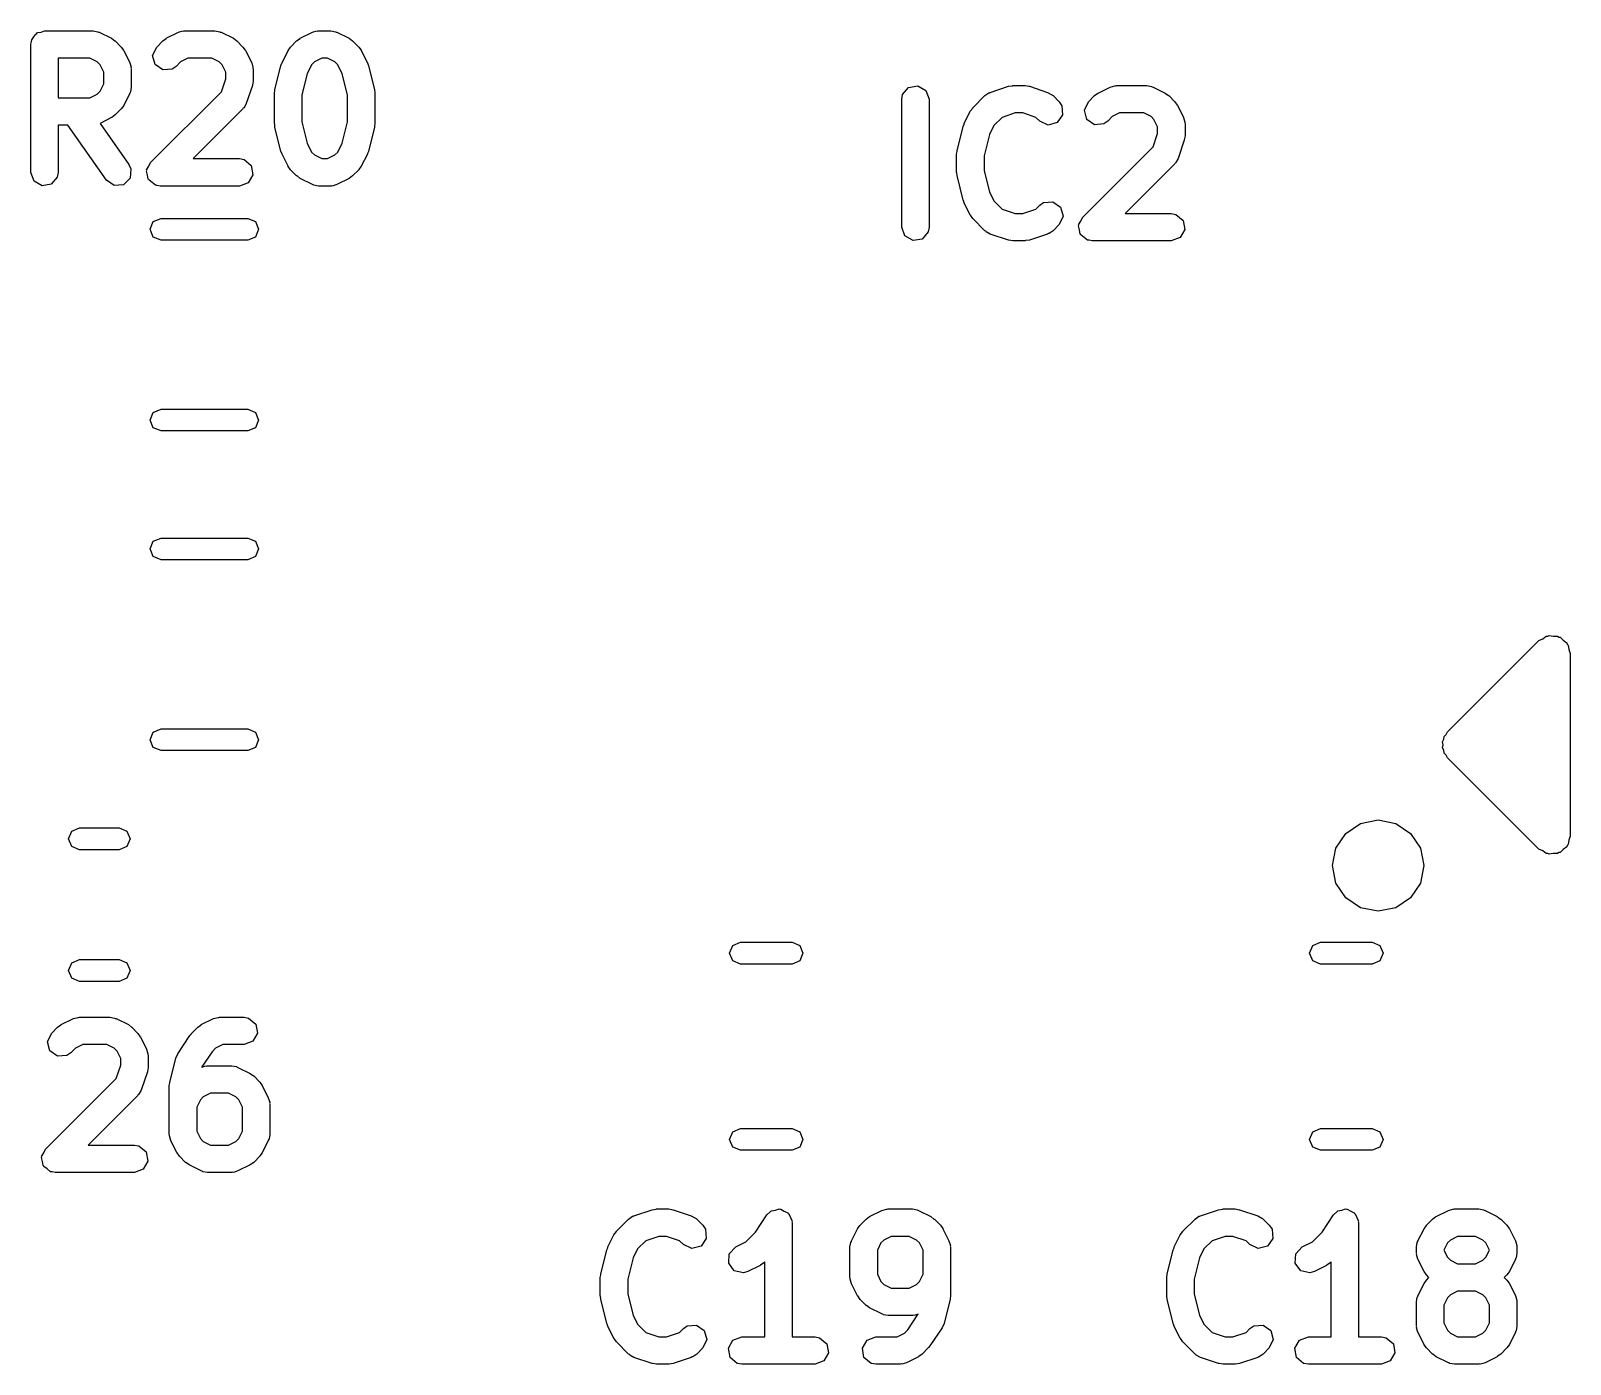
# Model space of a CAD drawing. Extents: x 72 to 186, y -144 to -85.
# Drawn here: x 157.43 to 165.85, y -143.89 to -136.59 of the extents above; entities that cross this region are included whole.
import ezdxf

# ---------------------------------------------------------------- set-up
doc = ezdxf.new("R2010")
doc.units = 0
doc.layers.add('BLACK', color=7, linetype='CONTINUOUS')

msp = doc.modelspace()

# ---------------------------------------------------------------- linework, layer by layer
at = {"layer": 'BLACK', "linetype": 'CONTINUOUS'}
for p, q in [((157.426, -136.653), (157.428, -136.65)), ((157.427, -136.656), (157.426, -136.653)), ((157.428, -136.65), (157.43, -136.64)), ((157.43, -136.64), (157.442, -136.625)), ((157.442, -136.625), (157.452, -136.609)), ((157.452, -136.609), (157.458, -136.606)), ((157.458, -136.606), (157.462, -136.601)), ((157.462, -136.601), (157.482, -136.598)), ((157.482, -136.598), (157.5, -136.591)), ((157.5, -136.591), (157.767, -136.591)), ((157.767, -136.591), (157.792, -136.596)), ((157.792, -136.596), (157.796, -136.598)), ((157.796, -136.598), (157.8, -136.599)), ((157.8, -136.599), (157.867, -136.632)), ((157.867, -136.632), (157.885, -136.646)), ((157.885, -136.646), (157.886, -136.646)), ((157.886, -136.646), (157.92, -136.68)), ((158.114, -136.68), (158.147, -136.646)), ((158.147, -136.646), (158.165, -136.633)), ((158.165, -136.633), (158.166, -136.632)), ((158.166, -136.632), (158.233, -136.599)), ((158.233, -136.599), (158.258, -136.592)), ((158.258, -136.592), (158.262, -136.593)), ((158.262, -136.593), (158.267, -136.591)), ((158.267, -136.591), (158.433, -136.591)), ((158.433, -136.591), (158.459, -136.596)), ((158.459, -136.596), (158.462, -136.598)), ((158.462, -136.598), (158.467, -136.599)), ((158.467, -136.599), (158.534, -136.632)), ((158.534, -136.632), (158.552, -136.646)), ((158.552, -136.646), (158.553, -136.646)), ((158.553, -136.646), (158.586, -136.68)), ((158.847, -136.68), (158.88, -136.646)), ((158.88, -136.646), (158.899, -136.633)), ((158.899, -136.633), (158.9, -136.632)), ((158.9, -136.632), (158.966, -136.599)), ((158.966, -136.599), (158.991, -136.592)), ((158.991, -136.592), (158.996, -136.593)), ((158.996, -136.593), (159, -136.591)), ((159, -136.591), (159.067, -136.591)), ((159.067, -136.591), (159.092, -136.596)), ((159.092, -136.596), (159.096, -136.598)), ((159.096, -136.598), (159.1, -136.599)), ((159.1, -136.599), (159.167, -136.632)), ((159.167, -136.632), (159.185, -136.646)), ((159.185, -136.646), (159.186, -136.646)), ((159.186, -136.646), (159.22, -136.68)), ((157.425, -136.666), (157.427, -136.656)), ((157.425, -137.366), (157.425, -136.666)), ((157.92, -136.68), (157.933, -136.698)), ((157.933, -136.698), (157.934, -136.699)), ((157.934, -136.699), (157.967, -136.766)), ((158.092, -136.726), (158.114, -136.68)), ((158.105, -136.776), (158.092, -136.726)), ((158.586, -136.68), (158.599, -136.698)), ((158.599, -136.698), (158.6, -136.699)), ((158.6, -136.699), (158.634, -136.766)), ((158.8, -136.766), (158.833, -136.699)), ((158.833, -136.699), (158.846, -136.681)), ((158.846, -136.681), (158.847, -136.68)), ((159.22, -136.68), (159.233, -136.698)), ((159.233, -136.698), (159.234, -136.699)), ((159.234, -136.699), (159.267, -136.766)), ((157.749, -136.741), (157.575, -136.741)), ((157.575, -136.741), (157.575, -136.958)), ((157.789, -136.761), (157.749, -136.741)), ((157.805, -136.777), (157.789, -136.761)), ((157.825, -136.817), (157.805, -136.777)), ((157.825, -136.882), (157.825, -136.817)), ((157.967, -136.766), (157.975, -136.791)), ((157.975, -136.791), (157.973, -136.795)), ((157.973, -136.795), (157.975, -136.799)), ((157.975, -136.799), (157.975, -136.899)), ((158.147, -136.805), (158.105, -136.776)), ((158.198, -136.801), (158.147, -136.805)), ((158.22, -136.786), (158.198, -136.801)), ((158.244, -136.761), (158.22, -136.786)), ((158.284, -136.741), (158.244, -136.761)), ((158.416, -136.741), (158.284, -136.741)), ((158.456, -136.761), (158.416, -136.741)), ((158.472, -136.777), (158.456, -136.761)), ((158.492, -136.817), (158.472, -136.777)), ((158.492, -136.854), (158.492, -136.817)), ((158.634, -136.766), (158.641, -136.791)), ((158.641, -136.791), (158.64, -136.795)), ((158.64, -136.795), (158.642, -136.799)), ((158.642, -136.799), (158.642, -136.866)), ((158.761, -136.915), (158.794, -136.781)), ((158.794, -136.781), (158.799, -136.769)), ((158.799, -136.769), (158.8, -136.766)), ((158.962, -136.777), (158.937, -136.826)), ((158.978, -136.761), (158.962, -136.777)), ((159.018, -136.741), (158.978, -136.761)), ((159.049, -136.741), (159.018, -136.741)), ((159.089, -136.761), (159.049, -136.741)), ((159.105, -136.777), (159.089, -136.761)), ((159.129, -136.826), (159.105, -136.777)), ((159.267, -136.766), (159.271, -136.778)), ((159.271, -136.778), (159.273, -136.781)), ((159.273, -136.781), (159.306, -136.915)), ((157.805, -136.922), (157.825, -136.882)), ((157.975, -136.899), (157.97, -136.925)), ((158.468, -136.926), (158.492, -136.854)), ((158.638, -136.89), (158.604, -136.99)), ((158.642, -136.866), (158.638, -136.888)), ((158.638, -136.888), (158.638, -136.89)), ((158.937, -136.826), (158.908, -136.942)), ((159.158, -136.942), (159.129, -136.826)), ((162.196, -136.94), (162.229, -136.901)), ((162.229, -136.901), (162.28, -136.892)), ((162.28, -136.892), (162.324, -136.918)), ((162.676, -136.928), (162.776, -136.895)), ((162.776, -136.895), (162.798, -136.892)), ((162.798, -136.892), (162.8, -136.891)), ((162.8, -136.891), (162.867, -136.891)), ((162.867, -136.891), (162.889, -136.895)), ((162.889, -136.895), (162.89, -136.895)), ((162.89, -136.895), (162.99, -136.928)), ((163.266, -136.932), (163.333, -136.899)), ((163.333, -136.899), (163.358, -136.892)), ((163.358, -136.892), (163.362, -136.893)), ((163.362, -136.893), (163.367, -136.891)), ((163.367, -136.891), (163.533, -136.891)), ((163.533, -136.891), (163.559, -136.896)), ((163.559, -136.896), (163.562, -136.898)), ((163.562, -136.898), (163.567, -136.899)), ((163.567, -136.899), (163.634, -136.932)), ((157.575, -136.958), (157.749, -136.958)), ((157.749, -136.958), (157.789, -136.938)), ((157.789, -136.938), (157.805, -136.922)), ((157.967, -136.933), (157.934, -137)), ((157.968, -136.928), (157.967, -136.933)), ((157.97, -136.925), (157.968, -136.928)), ((158.08, -137.313), (158.468, -136.926)), ((158.604, -136.99), (158.592, -137.013)), ((158.758, -136.933), (158.761, -136.918)), ((158.758, -137.099), (158.758, -136.933)), ((158.761, -136.918), (158.761, -136.915)), ((158.908, -136.942), (158.908, -137.09)), ((159.158, -137.09), (159.158, -136.942)), ((159.306, -136.915), (159.307, -136.929)), ((159.307, -136.929), (159.308, -136.933)), ((159.308, -136.933), (159.308, -137.099)), ((162.192, -136.966), (162.196, -136.94)), ((162.192, -137.666), (162.192, -136.966)), ((162.324, -136.918), (162.342, -136.966)), ((162.342, -136.966), (162.342, -137.666)), ((162.58, -137.013), (162.647, -136.946)), ((162.647, -136.946), (162.668, -136.931)), ((162.668, -136.931), (162.673, -136.931)), ((162.673, -136.931), (162.676, -136.928)), ((162.99, -136.928), (163.013, -136.941)), ((163.013, -136.941), (163.016, -136.944)), ((163.016, -136.944), (163.02, -136.946)), ((163.02, -136.946), (163.053, -136.98)), ((163.053, -136.98), (163.068, -137.001)), ((163.192, -137.026), (163.214, -136.98)), ((163.214, -136.98), (163.247, -136.946)), ((163.247, -136.946), (163.265, -136.933)), ((163.265, -136.933), (163.266, -136.932)), ((163.634, -136.932), (163.652, -136.946)), ((163.652, -136.946), (163.653, -136.946)), ((163.653, -136.946), (163.686, -136.98)), ((163.686, -136.98), (163.699, -136.998)), ((157.867, -137.066), (157.804, -137.098)), ((157.868, -137.065), (157.867, -137.066)), ((157.886, -137.052), (157.868, -137.065)), ((157.92, -137.019), (157.886, -137.052)), ((157.934, -137), (157.92, -137.018)), ((157.92, -137.018), (157.92, -137.019)), ((158.586, -137.019), (158.314, -137.291)), ((158.588, -137.015), (158.586, -137.019)), ((158.592, -137.013), (158.588, -137.015)), ((162.533, -137.099), (162.566, -137.032)), ((162.566, -137.032), (162.58, -137.014)), ((162.58, -137.014), (162.58, -137.013)), ((162.741, -137.065), (162.695, -137.11)), ((162.812, -137.041), (162.741, -137.065)), ((162.854, -137.041), (162.812, -137.041)), ((162.926, -137.065), (162.854, -137.041)), ((162.947, -137.086), (162.926, -137.065)), ((163.072, -137.052), (163.043, -137.094)), ((163.068, -137.001), (163.072, -137.052)), ((163.205, -137.076), (163.192, -137.026)), ((163.344, -137.061), (163.32, -137.086)), ((163.384, -137.041), (163.344, -137.061)), ((163.516, -137.041), (163.384, -137.041)), ((163.556, -137.061), (163.516, -137.041)), ((163.572, -137.077), (163.556, -137.061)), ((163.699, -136.998), (163.7, -136.999)), ((163.7, -136.999), (163.734, -137.066)), ((163.734, -137.066), (163.741, -137.091)), ((157.628, -137.108), (157.575, -137.108)), ((157.575, -137.108), (157.575, -137.366)), ((157.839, -137.409), (157.628, -137.108)), ((157.804, -137.098), (157.961, -137.323)), ((158.76, -137.103), (158.758, -137.099)), ((158.761, -137.118), (158.76, -137.103)), ((158.794, -137.251), (158.761, -137.118)), ((158.908, -137.09), (158.937, -137.207)), ((159.129, -137.207), (159.158, -137.09)), ((159.306, -137.118), (159.273, -137.251)), ((159.308, -137.099), (159.306, -137.114)), ((159.306, -137.114), (159.306, -137.118)), ((162.494, -137.248), (162.527, -137.115)), ((162.527, -137.115), (162.533, -137.103)), ((162.533, -137.103), (162.533, -137.099)), ((162.695, -137.11), (162.671, -137.159)), ((162.993, -137.107), (162.947, -137.086)), ((163.043, -137.094), (162.993, -137.107)), ((163.247, -137.105), (163.205, -137.076)), ((163.298, -137.101), (163.247, -137.105)), ((163.32, -137.086), (163.298, -137.101)), ((163.568, -137.226), (163.592, -137.154)), ((163.592, -137.117), (163.572, -137.077)), ((163.592, -137.154), (163.592, -137.117)), ((163.741, -137.091), (163.74, -137.095)), ((163.74, -137.095), (163.742, -137.099)), ((163.742, -137.099), (163.742, -137.166)), ((158.937, -137.207), (158.962, -137.255)), ((159.105, -137.255), (159.129, -137.207)), ((162.671, -137.159), (162.642, -137.275)), ((163.18, -137.613), (163.568, -137.226)), ((163.738, -137.19), (163.704, -137.29)), ((163.742, -137.166), (163.738, -137.188)), ((163.738, -137.188), (163.738, -137.19)), ((157.961, -137.323), (157.972, -137.347)), ((158.071, -137.333), (158.08, -137.313)), ((158.314, -137.291), (158.567, -137.291)), ((158.567, -137.291), (158.592, -137.296)), ((158.592, -137.296), (158.632, -137.329)), ((158.796, -137.254), (158.794, -137.251)), ((158.8, -137.266), (158.796, -137.254)), ((158.833, -137.333), (158.8, -137.266)), ((158.962, -137.255), (158.978, -137.271)), ((158.978, -137.271), (159.018, -137.291)), ((159.018, -137.291), (159.049, -137.291)), ((159.049, -137.291), (159.089, -137.271)), ((159.089, -137.271), (159.105, -137.255)), ((159.267, -137.266), (159.234, -137.333)), ((159.273, -137.251), (159.267, -137.263)), ((159.267, -137.263), (159.267, -137.266)), ((162.492, -137.266), (162.494, -137.251)), ((162.492, -137.366), (162.492, -137.266)), ((162.494, -137.251), (162.494, -137.248)), ((162.642, -137.275), (162.642, -137.357)), ((163.686, -137.319), (163.414, -137.591)), ((163.688, -137.315), (163.686, -137.319)), ((163.692, -137.313), (163.688, -137.315)), ((163.704, -137.29), (163.692, -137.313)), ((157.443, -137.414), (157.425, -137.366)), ((157.57, -137.392), (157.537, -137.431)), ((157.575, -137.366), (157.57, -137.392)), ((157.881, -137.438), (157.839, -137.409)), ((157.968, -137.398), (157.932, -137.434)), ((157.972, -137.347), (157.968, -137.398)), ((158.059, -137.353), (158.071, -137.333)), ((158.06, -137.356), (158.059, -137.353)), ((158.059, -137.359), (158.06, -137.356)), ((158.064, -137.381), (158.059, -137.359)), ((158.068, -137.404), (158.064, -137.381)), ((158.071, -137.406), (158.068, -137.404)), ((158.072, -137.409), (158.071, -137.406)), ((158.09, -137.422), (158.072, -137.409)), ((158.641, -137.379), (158.615, -137.423)), ((158.632, -137.329), (158.641, -137.379)), ((158.834, -137.334), (158.833, -137.333)), ((158.847, -137.352), (158.834, -137.334)), ((158.88, -137.386), (158.847, -137.352)), ((158.882, -137.386), (158.88, -137.386)), ((158.9, -137.4), (158.882, -137.386)), ((158.966, -137.433), (158.9, -137.4)), ((159.167, -137.4), (159.1, -137.433)), ((159.168, -137.399), (159.167, -137.4)), ((159.186, -137.386), (159.168, -137.399)), ((159.22, -137.352), (159.186, -137.386)), ((159.234, -137.333), (159.22, -137.351)), ((159.22, -137.351), (159.22, -137.352)), ((162.493, -137.369), (162.492, -137.366)), ((162.494, -137.384), (162.493, -137.369)), ((162.527, -137.518), (162.494, -137.384)), ((162.642, -137.357), (162.671, -137.473)), ((157.487, -137.44), (157.443, -137.414)), ((157.537, -137.431), (157.487, -137.44)), ((157.932, -137.434), (157.881, -137.438)), ((158.108, -137.437), (158.09, -137.422)), ((158.112, -137.437), (158.108, -137.437)), ((158.114, -137.438), (158.112, -137.437)), ((158.117, -137.438), (158.114, -137.438)), ((158.133, -137.441), (158.117, -137.438)), ((158.567, -137.441), (158.133, -137.441)), ((158.615, -137.423), (158.567, -137.441)), ((158.971, -137.434), (158.966, -137.433)), ((158.974, -137.437), (158.971, -137.434)), ((159, -137.441), (158.974, -137.437)), ((159.067, -137.441), (159, -137.441)), ((159.071, -137.439), (159.067, -137.441)), ((159.075, -137.441), (159.071, -137.439)), ((159.1, -137.433), (159.075, -137.441)), ((162.671, -137.473), (162.695, -137.522)), ((162.529, -137.52), (162.527, -137.518)), ((162.533, -137.533), (162.529, -137.52)), ((162.566, -137.6), (162.533, -137.533)), ((162.695, -137.522), (162.741, -137.567)), ((162.741, -137.567), (162.812, -137.591)), ((162.854, -137.591), (162.926, -137.567)), ((162.926, -137.567), (162.947, -137.546)), ((162.947, -137.546), (162.968, -137.531)), ((162.968, -137.531), (163.019, -137.527)), ((163.019, -137.527), (163.061, -137.556)), ((163.061, -137.556), (163.075, -137.606)), ((158.078, -137.677), (158.095, -137.635)), ((158.095, -137.635), (158.138, -137.618)), ((158.138, -137.618), (158.612, -137.618)), ((158.612, -137.618), (158.655, -137.635)), ((158.655, -137.635), (158.672, -137.677)), ((162.567, -137.601), (162.566, -137.6)), ((162.58, -137.619), (162.567, -137.601)), ((162.647, -137.686), (162.58, -137.619)), ((162.812, -137.591), (162.854, -137.591)), ((163.053, -137.652), (163.02, -137.686)), ((163.075, -137.606), (163.053, -137.652)), ((163.159, -137.653), (163.171, -137.633)), ((163.16, -137.656), (163.159, -137.653)), ((163.159, -137.659), (163.16, -137.656)), ((163.164, -137.681), (163.159, -137.659)), ((163.171, -137.633), (163.18, -137.613)), ((163.414, -137.591), (163.667, -137.591)), ((163.667, -137.591), (163.692, -137.596)), ((163.692, -137.596), (163.732, -137.629)), ((163.732, -137.629), (163.741, -137.679)), ((158.095, -137.72), (158.078, -137.677)), ((158.138, -137.737), (158.095, -137.72)), ((158.612, -137.737), (158.138, -137.737)), ((158.655, -137.72), (158.612, -137.737)), ((158.672, -137.677), (158.655, -137.72)), ((162.209, -137.714), (162.192, -137.666)), ((162.254, -137.74), (162.209, -137.714)), ((162.304, -137.731), (162.254, -137.74)), ((162.337, -137.692), (162.304, -137.731)), ((162.342, -137.666), (162.337, -137.692)), ((162.651, -137.688), (162.647, -137.686)), ((162.653, -137.691), (162.651, -137.688)), ((162.676, -137.704), (162.653, -137.691)), ((162.776, -137.737), (162.676, -137.704)), ((162.778, -137.737), (162.776, -137.737)), ((162.8, -137.741), (162.778, -137.737)), ((162.867, -137.741), (162.8, -137.741)), ((162.868, -137.74), (162.867, -137.741)), ((162.89, -137.737), (162.868, -137.74)), ((162.99, -137.704), (162.89, -137.737)), ((162.994, -137.701), (162.99, -137.704)), ((162.998, -137.701), (162.994, -137.701)), ((163.02, -137.686), (162.998, -137.701)), ((163.168, -137.704), (163.164, -137.681)), ((163.171, -137.706), (163.168, -137.704)), ((163.172, -137.709), (163.171, -137.706)), ((163.19, -137.722), (163.172, -137.709)), ((163.208, -137.737), (163.19, -137.722)), ((163.212, -137.737), (163.208, -137.737)), ((163.214, -137.738), (163.212, -137.737)), ((163.217, -137.738), (163.214, -137.738)), ((163.233, -137.741), (163.217, -137.738)), ((163.667, -137.741), (163.233, -137.741)), ((163.715, -137.723), (163.667, -137.741)), ((163.741, -137.679), (163.715, -137.723)), ((158.095, -138.68), (158.138, -138.662)), ((158.138, -138.662), (158.612, -138.662)), ((158.612, -138.662), (158.655, -138.68)), ((158.078, -138.722), (158.095, -138.68)), ((158.095, -138.765), (158.078, -138.722)), ((158.655, -138.68), (158.672, -138.722)), ((158.672, -138.722), (158.655, -138.765)), ((158.138, -138.782), (158.095, -138.765)), ((158.612, -138.782), (158.138, -138.782)), ((158.655, -138.765), (158.612, -138.782)), ((158.078, -139.427), (158.095, -139.385)), ((158.095, -139.47), (158.078, -139.427)), ((158.095, -139.385), (158.138, -139.368)), ((158.138, -139.368), (158.612, -139.368)), ((158.612, -139.368), (158.655, -139.385)), ((158.655, -139.385), (158.672, -139.427)), ((158.672, -139.427), (158.655, -139.47)), ((158.138, -139.487), (158.095, -139.47)), ((158.612, -139.487), (158.138, -139.487)), ((158.655, -139.47), (158.612, -139.487)), ((165.179, -140.429), (165.679, -139.929)), ((165.679, -139.929), (165.7, -139.919)), ((165.7, -139.919), (165.719, -139.905)), ((165.719, -139.905), (165.727, -139.905)), ((165.727, -139.905), (165.734, -139.901)), ((165.734, -139.901), (165.757, -139.905)), ((165.757, -139.905), (165.781, -139.905)), ((165.781, -139.905), (165.787, -139.91)), ((165.787, -139.91), (165.795, -139.911)), ((165.795, -139.911), (165.812, -139.927)), ((165.812, -139.927), (165.831, -139.941)), ((165.831, -139.941), (165.833, -139.949)), ((165.833, -139.949), (165.839, -139.955)), ((165.839, -139.955), (165.843, -139.978)), ((165.843, -139.978), (165.85, -140)), ((165.85, -140), (165.85, -141)), ((158.078, -140.472), (158.095, -140.43)), ((158.095, -140.43), (158.138, -140.412)), ((158.138, -140.412), (158.612, -140.412)), ((158.612, -140.412), (158.655, -140.43)), ((158.655, -140.43), (158.672, -140.472)), ((165.161, -140.455), (165.172, -140.443)), ((165.172, -140.443), (165.179, -140.429)), ((158.095, -140.515), (158.078, -140.472)), ((158.138, -140.532), (158.095, -140.515)), ((158.655, -140.515), (158.612, -140.532)), ((158.672, -140.472), (158.655, -140.515)), ((165.151, -140.484), (165.158, -140.47)), ((165.154, -140.5), (165.151, -140.484)), ((165.151, -140.516), (165.154, -140.5)), ((165.158, -140.53), (165.151, -140.516)), ((165.158, -140.47), (165.161, -140.455)), ((158.612, -140.532), (158.138, -140.532)), ((165.161, -140.545), (165.158, -140.53)), ((165.172, -140.557), (165.161, -140.545)), ((165.179, -140.571), (165.172, -140.557)), ((165.679, -141.071), (165.179, -140.571)), ((164.622, -140.985), (164.703, -140.931)), ((164.703, -140.931), (164.799, -140.911)), ((164.799, -140.911), (164.895, -140.931)), ((164.895, -140.931), (164.976, -140.985)), ((157.632, -141.015), (157.65, -140.973)), ((157.65, -141.057), (157.632, -141.015)), ((157.65, -140.973), (157.692, -140.955)), ((157.692, -140.955), (157.908, -140.955)), ((157.908, -140.955), (157.95, -140.973)), ((157.95, -140.973), (157.968, -141.015)), ((157.968, -141.015), (157.95, -141.057)), ((164.568, -141.066), (164.622, -140.985)), ((164.976, -140.985), (165.03, -141.066)), ((165.843, -141.022), (165.839, -141.045)), ((165.85, -141), (165.843, -141.022)), ((157.692, -141.075), (157.65, -141.057)), ((157.908, -141.075), (157.692, -141.075)), ((157.95, -141.057), (157.908, -141.075)), ((164.549, -141.161), (164.568, -141.066)), ((165.03, -141.066), (165.049, -141.161)), ((165.7, -141.081), (165.679, -141.071)), ((165.719, -141.095), (165.7, -141.081)), ((165.727, -141.095), (165.719, -141.095)), ((165.734, -141.099), (165.727, -141.095)), ((165.757, -141.095), (165.734, -141.099)), ((165.781, -141.095), (165.757, -141.095)), ((165.787, -141.09), (165.781, -141.095)), ((165.795, -141.089), (165.787, -141.09)), ((165.812, -141.073), (165.795, -141.089)), ((165.831, -141.059), (165.812, -141.073)), ((165.833, -141.051), (165.831, -141.059)), ((165.839, -141.045), (165.833, -141.051)), ((164.568, -141.257), (164.549, -141.161)), ((165.049, -141.161), (165.03, -141.257)), ((164.622, -141.338), (164.568, -141.257)), ((165.03, -141.257), (164.976, -141.338)), ((164.703, -141.392), (164.622, -141.338)), ((164.976, -141.338), (164.895, -141.392)), ((164.799, -141.411), (164.703, -141.392)), ((164.895, -141.392), (164.799, -141.411)), ((161.249, -141.64), (161.267, -141.598)), ((161.267, -141.598), (161.309, -141.58)), ((161.309, -141.58), (161.591, -141.58)), ((161.591, -141.58), (161.633, -141.598)), ((161.633, -141.598), (161.651, -141.64)), ((164.424, -141.64), (164.442, -141.598)), ((164.442, -141.598), (164.484, -141.58)), ((164.484, -141.58), (164.766, -141.58)), ((164.766, -141.58), (164.808, -141.598)), ((164.808, -141.598), (164.826, -141.64)), ((157.632, -141.735), (157.65, -141.693)), ((157.65, -141.693), (157.692, -141.675)), ((157.692, -141.675), (157.908, -141.675)), ((157.908, -141.675), (157.95, -141.693)), ((157.95, -141.693), (157.968, -141.735)), ((161.267, -141.682), (161.249, -141.64)), ((161.309, -141.7), (161.267, -141.682)), ((161.591, -141.7), (161.309, -141.7)), ((161.633, -141.682), (161.591, -141.7)), ((161.651, -141.64), (161.633, -141.682)), ((164.442, -141.682), (164.424, -141.64)), ((164.484, -141.7), (164.442, -141.682)), ((164.766, -141.7), (164.484, -141.7)), ((164.808, -141.682), (164.766, -141.7)), ((164.826, -141.64), (164.808, -141.682)), ((157.65, -141.777), (157.632, -141.735)), ((157.692, -141.795), (157.65, -141.777)), ((157.95, -141.777), (157.908, -141.795)), ((157.968, -141.735), (157.95, -141.777)), ((157.908, -141.795), (157.692, -141.795)), ((157.572, -142.046), (157.59, -142.033)), ((157.59, -142.033), (157.591, -142.032)), ((157.591, -142.032), (157.658, -141.999)), ((157.658, -141.999), (157.683, -141.992)), ((157.683, -141.992), (157.687, -141.993)), ((157.687, -141.993), (157.692, -141.991)), ((157.692, -141.991), (157.858, -141.991)), ((157.858, -141.991), (157.884, -141.996)), ((157.884, -141.996), (157.887, -141.998)), ((157.887, -141.998), (157.892, -141.999)), ((157.892, -141.999), (157.959, -142.032)), ((157.959, -142.032), (157.977, -142.046)), ((158.339, -142.046), (158.357, -142.033)), ((158.357, -142.033), (158.358, -142.032)), ((158.358, -142.032), (158.425, -141.999)), ((158.425, -141.999), (158.45, -141.992)), ((158.45, -141.992), (158.454, -141.993)), ((158.454, -141.993), (158.458, -141.991)), ((158.458, -141.991), (158.592, -141.991)), ((158.592, -141.991), (158.617, -141.996)), ((158.617, -141.996), (158.657, -142.029)), ((158.657, -142.029), (158.666, -142.079)), ((157.517, -142.126), (157.539, -142.08)), ((157.53, -142.176), (157.517, -142.126)), ((157.539, -142.08), (157.572, -142.046)), ((157.977, -142.046), (157.978, -142.046)), ((157.978, -142.046), (158.011, -142.08)), ((158.011, -142.08), (158.024, -142.098)), ((158.024, -142.098), (158.025, -142.099)), ((158.025, -142.099), (158.059, -142.166)), ((158.229, -142.191), (158.296, -142.091)), ((158.296, -142.091), (158.304, -142.083)), ((158.304, -142.083), (158.305, -142.08)), ((158.305, -142.08), (158.339, -142.046)), ((158.64, -142.123), (158.592, -142.141)), ((158.666, -142.079), (158.64, -142.123)), ((157.572, -142.205), (157.53, -142.176)), ((157.623, -142.201), (157.572, -142.205)), ((157.645, -142.186), (157.623, -142.201)), ((157.669, -142.161), (157.645, -142.186)), ((157.709, -142.141), (157.669, -142.161)), ((157.841, -142.141), (157.709, -142.141)), ((157.881, -142.161), (157.841, -142.141)), ((157.897, -142.177), (157.881, -142.161)), ((157.917, -142.217), (157.897, -142.177)), ((158.059, -142.166), (158.066, -142.191)), ((158.066, -142.191), (158.065, -142.195)), ((158.065, -142.195), (158.067, -142.199)), ((158.067, -142.199), (158.067, -142.266)), ((158.219, -142.215), (158.229, -142.192)), ((158.229, -142.192), (158.229, -142.191)), ((158.417, -142.18), (158.361, -142.263)), ((158.436, -142.161), (158.417, -142.18)), ((158.476, -142.141), (158.436, -142.161)), ((158.592, -142.141), (158.476, -142.141)), ((157.893, -142.326), (157.917, -142.254)), ((157.917, -142.254), (157.917, -142.217)), ((158.063, -142.29), (158.029, -142.39)), ((158.067, -142.266), (158.063, -142.288)), ((158.063, -142.288), (158.063, -142.29)), ((158.186, -142.348), (158.219, -142.215)), ((158.361, -142.265), (158.383, -142.258)), ((158.361, -142.263), (158.361, -142.265)), ((158.383, -142.258), (158.387, -142.259)), ((158.387, -142.259), (158.392, -142.258)), ((158.392, -142.258), (158.525, -142.258)), ((158.525, -142.258), (158.551, -142.262)), ((158.551, -142.262), (158.554, -142.265)), ((158.554, -142.265), (158.559, -142.266)), ((158.559, -142.266), (158.625, -142.299)), ((157.505, -142.713), (157.893, -142.326)), ((158.183, -142.366), (158.186, -142.351)), ((158.183, -142.633), (158.183, -142.366)), ((158.186, -142.351), (158.186, -142.348)), ((158.625, -142.299), (158.643, -142.312)), ((158.643, -142.312), (158.645, -142.313)), ((158.645, -142.313), (158.678, -142.346)), ((158.678, -142.346), (158.691, -142.365)), ((158.691, -142.365), (158.692, -142.366)), ((158.692, -142.366), (158.725, -142.432)), ((158.011, -142.419), (157.739, -142.691)), ((158.013, -142.415), (158.011, -142.419)), ((158.017, -142.413), (158.013, -142.415)), ((158.029, -142.39), (158.017, -142.413)), ((158.353, -142.444), (158.333, -142.484)), ((158.369, -142.428), (158.353, -142.444)), ((158.409, -142.408), (158.369, -142.428)), ((158.507, -142.408), (158.409, -142.408)), ((158.547, -142.428), (158.507, -142.408)), ((158.563, -142.444), (158.547, -142.428)), ((158.583, -142.484), (158.563, -142.444)), ((158.725, -142.432), (158.733, -142.457)), ((158.733, -142.457), (158.732, -142.462)), ((158.732, -142.462), (158.733, -142.466)), ((158.733, -142.466), (158.733, -142.633)), ((158.333, -142.484), (158.333, -142.615)), ((158.583, -142.615), (158.583, -142.484)), ((158.185, -142.637), (158.183, -142.633)), ((158.333, -142.615), (158.353, -142.655)), ((158.563, -142.655), (158.583, -142.615)), ((158.733, -142.633), (158.729, -142.658)), ((161.249, -142.66), (161.267, -142.618)), ((161.267, -142.618), (161.309, -142.6)), ((161.309, -142.6), (161.591, -142.6)), ((161.591, -142.6), (161.633, -142.618)), ((161.633, -142.618), (161.651, -142.66)), ((164.424, -142.66), (164.442, -142.618)), ((164.442, -142.618), (164.484, -142.6)), ((164.484, -142.6), (164.766, -142.6)), ((164.766, -142.6), (164.808, -142.618)), ((164.808, -142.618), (164.826, -142.66)), ((157.496, -142.733), (157.505, -142.713)), ((157.739, -142.691), (157.992, -142.691)), ((157.992, -142.691), (158.017, -142.696)), ((158.017, -142.696), (158.057, -142.729)), ((158.184, -142.641), (158.185, -142.637)), ((158.191, -142.666), (158.184, -142.641)), ((158.225, -142.733), (158.191, -142.666)), ((158.353, -142.655), (158.369, -142.671)), ((158.369, -142.671), (158.409, -142.691)), ((158.409, -142.691), (158.507, -142.691)), ((158.507, -142.691), (158.547, -142.671)), ((158.547, -142.671), (158.563, -142.655)), ((158.725, -142.666), (158.692, -142.733)), ((158.726, -142.662), (158.725, -142.666)), ((158.729, -142.658), (158.726, -142.662)), ((161.267, -142.702), (161.249, -142.66)), ((161.309, -142.72), (161.267, -142.702)), ((161.633, -142.702), (161.591, -142.72)), ((161.651, -142.66), (161.633, -142.702)), ((164.442, -142.702), (164.424, -142.66)), ((164.484, -142.72), (164.442, -142.702)), ((164.808, -142.702), (164.766, -142.72)), ((164.826, -142.66), (164.808, -142.702)), ((157.484, -142.753), (157.496, -142.733)), ((157.485, -142.756), (157.484, -142.753)), ((157.484, -142.759), (157.485, -142.756)), ((157.489, -142.781), (157.484, -142.759)), ((157.493, -142.804), (157.489, -142.781)), ((158.066, -142.779), (158.04, -142.823)), ((158.057, -142.729), (158.066, -142.779)), ((158.226, -142.734), (158.225, -142.733)), ((158.239, -142.752), (158.226, -142.734)), ((158.272, -142.786), (158.239, -142.752)), ((158.273, -142.786), (158.272, -142.786)), ((158.291, -142.8), (158.273, -142.786)), ((158.358, -142.833), (158.291, -142.8)), ((158.625, -142.8), (158.559, -142.833)), ((158.626, -142.799), (158.625, -142.8)), ((158.645, -142.786), (158.626, -142.799)), ((158.678, -142.752), (158.645, -142.786)), ((158.679, -142.751), (158.678, -142.752)), ((158.692, -142.733), (158.679, -142.751)), ((161.591, -142.72), (161.309, -142.72)), ((164.766, -142.72), (164.484, -142.72)), ((157.496, -142.806), (157.493, -142.804)), ((157.497, -142.809), (157.496, -142.806)), ((157.515, -142.822), (157.497, -142.809)), ((157.533, -142.837), (157.515, -142.822)), ((157.537, -142.837), (157.533, -142.837)), ((157.539, -142.838), (157.537, -142.837)), ((157.542, -142.838), (157.539, -142.838)), ((157.558, -142.841), (157.542, -142.838)), ((157.992, -142.841), (157.558, -142.841)), ((158.04, -142.823), (157.992, -142.841)), ((158.363, -142.834), (158.358, -142.833)), ((158.366, -142.837), (158.363, -142.834)), ((158.392, -142.841), (158.366, -142.837)), ((158.525, -142.841), (158.392, -142.841)), ((158.529, -142.839), (158.525, -142.841)), ((158.534, -142.841), (158.529, -142.839)), ((158.559, -142.833), (158.534, -142.841)), ((160.726, -143.078), (160.826, -143.045)), ((160.826, -143.045), (160.848, -143.042)), ((160.848, -143.042), (160.85, -143.041)), ((160.85, -143.041), (160.917, -143.041)), ((160.917, -143.041), (160.939, -143.045)), ((160.939, -143.045), (160.94, -143.045)), ((160.94, -143.045), (161.04, -143.078)), ((161.454, -143.074), (161.472, -143.056)), ((161.472, -143.056), (161.476, -143.054)), ((161.476, -143.054), (161.479, -143.051)), ((161.479, -143.051), (161.501, -143.047)), ((161.501, -143.047), (161.521, -143.041)), ((161.521, -143.041), (161.525, -143.043)), ((161.525, -143.043), (161.53, -143.042)), ((161.53, -143.042), (161.549, -143.053)), ((161.549, -143.053), (161.568, -143.062)), ((162.016, -143.082), (162.083, -143.049)), ((162.083, -143.049), (162.108, -143.042)), ((162.108, -143.042), (162.112, -143.043)), ((162.112, -143.043), (162.117, -143.041)), ((162.117, -143.041), (162.25, -143.041)), ((162.25, -143.041), (162.276, -143.046)), ((162.276, -143.046), (162.279, -143.048)), ((162.279, -143.048), (162.284, -143.049)), ((162.284, -143.049), (162.35, -143.082)), ((163.826, -143.078), (163.926, -143.045)), ((163.926, -143.045), (163.948, -143.042)), ((163.948, -143.042), (163.95, -143.041)), ((163.95, -143.041), (164.017, -143.041)), ((164.017, -143.041), (164.039, -143.045)), ((164.039, -143.045), (164.04, -143.045)), ((164.04, -143.045), (164.14, -143.078)), ((164.554, -143.074), (164.572, -143.056)), ((164.572, -143.056), (164.576, -143.054)), ((164.576, -143.054), (164.579, -143.051)), ((164.579, -143.051), (164.601, -143.047)), ((164.601, -143.047), (164.621, -143.041)), ((164.621, -143.041), (164.625, -143.043)), ((164.625, -143.043), (164.63, -143.042)), ((164.63, -143.042), (164.649, -143.053)), ((164.649, -143.053), (164.668, -143.062)), ((165.116, -143.082), (165.183, -143.049)), ((165.183, -143.049), (165.208, -143.042)), ((165.208, -143.042), (165.212, -143.043)), ((165.212, -143.043), (165.217, -143.041)), ((165.217, -143.041), (165.35, -143.041)), ((165.35, -143.041), (165.376, -143.046)), ((165.376, -143.046), (165.379, -143.048)), ((165.379, -143.048), (165.384, -143.049)), ((165.384, -143.049), (165.45, -143.082)), ((160.63, -143.163), (160.697, -143.096)), ((160.697, -143.096), (160.718, -143.081)), ((160.718, -143.081), (160.723, -143.081)), ((160.723, -143.081), (160.726, -143.078)), ((161.04, -143.078), (161.063, -143.091)), ((161.063, -143.091), (161.066, -143.094)), ((161.066, -143.094), (161.07, -143.096)), ((161.07, -143.096), (161.103, -143.13)), ((161.103, -143.13), (161.118, -143.151)), ((161.392, -143.168), (161.454, -143.074)), ((161.568, -143.062), (161.57, -143.066)), ((161.57, -143.066), (161.574, -143.068)), ((161.574, -143.068), (161.582, -143.088)), ((161.582, -143.088), (161.591, -143.108)), ((161.591, -143.108), (161.59, -143.112)), ((161.59, -143.112), (161.592, -143.116)), ((161.592, -143.116), (161.592, -143.741)), ((161.95, -143.149), (161.963, -143.131)), ((161.963, -143.131), (161.964, -143.13)), ((161.964, -143.13), (161.997, -143.096)), ((161.997, -143.096), (162.015, -143.083)), ((162.015, -143.083), (162.016, -143.082)), ((162.35, -143.082), (162.368, -143.096)), ((162.368, -143.096), (162.37, -143.096)), ((162.37, -143.096), (162.403, -143.13)), ((162.403, -143.13), (162.416, -143.148)), ((163.73, -143.163), (163.797, -143.096)), ((163.797, -143.096), (163.818, -143.081)), ((163.818, -143.081), (163.823, -143.081)), ((163.823, -143.081), (163.826, -143.078)), ((164.14, -143.078), (164.163, -143.091)), ((164.163, -143.091), (164.166, -143.094)), ((164.166, -143.094), (164.17, -143.096)), ((164.17, -143.096), (164.203, -143.13)), ((164.203, -143.13), (164.218, -143.151)), ((164.492, -143.168), (164.554, -143.074)), ((164.668, -143.062), (164.67, -143.066)), ((164.67, -143.066), (164.674, -143.068)), ((164.674, -143.068), (164.682, -143.088)), ((164.682, -143.088), (164.691, -143.108)), ((164.691, -143.108), (164.69, -143.112)), ((164.69, -143.112), (164.692, -143.116)), ((164.692, -143.116), (164.692, -143.741)), ((165.05, -143.149), (165.063, -143.131)), ((165.063, -143.131), (165.064, -143.13)), ((165.064, -143.13), (165.097, -143.096)), ((165.097, -143.096), (165.115, -143.083)), ((165.115, -143.083), (165.116, -143.082)), ((165.45, -143.082), (165.468, -143.096)), ((165.468, -143.096), (165.47, -143.096)), ((165.47, -143.096), (165.503, -143.13)), ((165.503, -143.13), (165.516, -143.148)), ((160.583, -143.249), (160.616, -143.182)), ((160.616, -143.182), (160.63, -143.164)), ((160.63, -143.164), (160.63, -143.163)), ((160.791, -143.215), (160.745, -143.26)), ((160.862, -143.191), (160.791, -143.215)), ((160.904, -143.191), (160.862, -143.191)), ((160.976, -143.215), (160.904, -143.191)), ((160.997, -143.236), (160.976, -143.215)), ((161.122, -143.202), (161.093, -143.244)), ((161.118, -143.151), (161.122, -143.202)), ((161.283, -143.249), (161.339, -143.221)), ((161.339, -143.221), (161.392, -143.168)), ((161.908, -143.249), (161.913, -143.224)), ((161.913, -143.224), (161.916, -143.22)), ((161.916, -143.216), (161.95, -143.149)), ((161.916, -143.22), (161.916, -143.216)), ((162.094, -143.211), (162.078, -143.227)), ((162.134, -143.191), (162.094, -143.211)), ((162.232, -143.191), (162.134, -143.191)), ((162.272, -143.211), (162.232, -143.191)), ((162.288, -143.227), (162.272, -143.211)), ((162.416, -143.148), (162.417, -143.149)), ((162.417, -143.149), (162.45, -143.216)), ((162.45, -143.216), (162.458, -143.241)), ((163.683, -143.249), (163.716, -143.182)), ((163.716, -143.182), (163.73, -143.164)), ((163.73, -143.164), (163.73, -143.163)), ((163.891, -143.215), (163.845, -143.26)), ((163.962, -143.191), (163.891, -143.215)), ((164.004, -143.191), (163.962, -143.191)), ((164.076, -143.215), (164.004, -143.191)), ((164.097, -143.236), (164.076, -143.215)), ((164.222, -143.202), (164.193, -143.244)), ((164.218, -143.151), (164.222, -143.202)), ((164.383, -143.249), (164.439, -143.221)), ((164.439, -143.221), (164.492, -143.168)), ((165.008, -143.249), (165.013, -143.224)), ((165.013, -143.224), (165.016, -143.22)), ((165.016, -143.216), (165.05, -143.149)), ((165.016, -143.22), (165.016, -143.216)), ((165.194, -143.211), (165.178, -143.227)), ((165.234, -143.191), (165.194, -143.211)), ((165.332, -143.191), (165.234, -143.191)), ((165.372, -143.211), (165.332, -143.191)), ((165.388, -143.227), (165.372, -143.211)), ((165.516, -143.148), (165.517, -143.149)), ((165.517, -143.149), (165.55, -143.216)), ((165.55, -143.216), (165.558, -143.241)), ((160.544, -143.398), (160.577, -143.265)), ((160.577, -143.265), (160.583, -143.253)), ((160.583, -143.253), (160.583, -143.249)), ((160.721, -143.309), (160.692, -143.425)), ((160.745, -143.26), (160.721, -143.309)), ((161.043, -143.257), (160.997, -143.236)), ((161.093, -143.244), (161.043, -143.257)), ((161.245, -143.337), (161.248, -143.286)), ((161.248, -143.286), (161.283, -143.249)), ((161.908, -143.416), (161.908, -143.249)), ((162.078, -143.227), (162.058, -143.267)), ((162.058, -143.267), (162.058, -143.398)), ((162.308, -143.267), (162.288, -143.227)), ((162.308, -143.398), (162.308, -143.267)), ((162.458, -143.241), (162.457, -143.245)), ((162.457, -143.245), (162.458, -143.249)), ((162.458, -143.249), (162.458, -143.516)), ((163.644, -143.398), (163.677, -143.265)), ((163.677, -143.265), (163.683, -143.253)), ((163.683, -143.253), (163.683, -143.249)), ((163.821, -143.309), (163.792, -143.425)), ((163.845, -143.26), (163.821, -143.309)), ((164.143, -143.257), (164.097, -143.236)), ((164.193, -143.244), (164.143, -143.257)), ((164.345, -143.337), (164.348, -143.286)), ((164.348, -143.286), (164.383, -143.249)), ((165.008, -143.283), (165.008, -143.249)), ((165.01, -143.287), (165.008, -143.283)), ((165.009, -143.291), (165.01, -143.287)), ((165.016, -143.316), (165.009, -143.291)), ((165.178, -143.227), (165.159, -143.266)), ((165.159, -143.266), (165.178, -143.305)), ((165.178, -143.305), (165.194, -143.321)), ((165.372, -143.321), (165.388, -143.305)), ((165.408, -143.266), (165.388, -143.227)), ((165.388, -143.305), (165.408, -143.266)), ((165.554, -143.308), (165.551, -143.312)), ((165.558, -143.283), (165.554, -143.308)), ((165.558, -143.241), (165.557, -143.245)), ((165.557, -143.245), (165.558, -143.249)), ((165.558, -143.249), (165.558, -143.283)), ((161.275, -143.379), (161.245, -143.337)), ((161.325, -143.391), (161.275, -143.379)), ((161.35, -143.383), (161.325, -143.391)), ((161.417, -143.35), (161.35, -143.383)), ((161.418, -143.349), (161.417, -143.35)), ((161.436, -143.336), (161.418, -143.349)), ((161.442, -143.33), (161.436, -143.336)), ((161.442, -143.741), (161.442, -143.33)), ((164.375, -143.379), (164.345, -143.337)), ((164.425, -143.391), (164.375, -143.379)), ((164.45, -143.383), (164.425, -143.391)), ((164.517, -143.35), (164.45, -143.383)), ((164.518, -143.349), (164.517, -143.35)), ((164.536, -143.336), (164.518, -143.349)), ((164.542, -143.33), (164.536, -143.336)), ((164.542, -143.741), (164.542, -143.33)), ((165.05, -143.383), (165.016, -143.316)), ((165.051, -143.384), (165.05, -143.383)), ((165.064, -143.402), (165.051, -143.384)), ((165.194, -143.321), (165.234, -143.341)), ((165.234, -143.341), (165.332, -143.341)), ((165.332, -143.341), (165.372, -143.321)), ((165.517, -143.383), (165.504, -143.401)), ((165.55, -143.316), (165.517, -143.383)), ((165.551, -143.312), (165.55, -143.316)), ((160.542, -143.416), (160.544, -143.401)), ((160.542, -143.516), (160.542, -143.416)), ((160.544, -143.401), (160.544, -143.398)), ((160.692, -143.425), (160.692, -143.507)), ((161.91, -143.42), (161.908, -143.416)), ((161.909, -143.425), (161.91, -143.42)), ((161.916, -143.45), (161.909, -143.425)), ((161.95, -143.516), (161.916, -143.45)), ((162.058, -143.398), (162.078, -143.438)), ((162.078, -143.438), (162.094, -143.454)), ((162.094, -143.454), (162.134, -143.474)), ((162.134, -143.474), (162.232, -143.474)), ((162.232, -143.474), (162.272, -143.454)), ((162.272, -143.454), (162.288, -143.438)), ((162.288, -143.438), (162.308, -143.398)), ((163.642, -143.416), (163.644, -143.401)), ((163.642, -143.516), (163.642, -143.416)), ((163.644, -143.401), (163.644, -143.398)), ((163.792, -143.425), (163.792, -143.507)), ((165.016, -143.516), (165.05, -143.449)), ((165.05, -143.449), (165.063, -143.431)), ((165.063, -143.431), (165.064, -143.43)), ((165.077, -143.416), (165.064, -143.402)), ((165.064, -143.43), (165.077, -143.416)), ((165.503, -143.402), (165.489, -143.416)), ((165.489, -143.416), (165.503, -143.43)), ((165.504, -143.401), (165.503, -143.402)), ((165.503, -143.43), (165.516, -143.448)), ((165.516, -143.448), (165.517, -143.449)), ((165.517, -143.449), (165.55, -143.516)), ((160.543, -143.519), (160.542, -143.516)), ((160.544, -143.534), (160.543, -143.519)), ((160.577, -143.668), (160.544, -143.534)), ((160.692, -143.507), (160.721, -143.623)), ((161.951, -143.517), (161.95, -143.516)), ((161.964, -143.536), (161.951, -143.517)), ((161.997, -143.569), (161.964, -143.536)), ((162.456, -143.534), (162.423, -143.668)), ((162.458, -143.516), (162.456, -143.531)), ((162.456, -143.531), (162.456, -143.534)), ((163.643, -143.519), (163.642, -143.516)), ((163.644, -143.534), (163.643, -143.519)), ((163.677, -143.668), (163.644, -143.534)), ((163.792, -143.507), (163.821, -143.623)), ((165.008, -143.549), (165.013, -143.524)), ((165.008, -143.683), (165.008, -143.549)), ((165.013, -143.524), (165.016, -143.52)), ((165.016, -143.52), (165.016, -143.516)), ((165.178, -143.527), (165.158, -143.567)), ((165.194, -143.511), (165.178, -143.527)), ((165.234, -143.491), (165.194, -143.511)), ((165.332, -143.491), (165.234, -143.491)), ((165.372, -143.511), (165.332, -143.491)), ((165.388, -143.527), (165.372, -143.511)), ((165.408, -143.567), (165.388, -143.527)), ((165.55, -143.516), (165.558, -143.541)), ((165.558, -143.541), (165.557, -143.545)), ((165.557, -143.545), (165.558, -143.549)), ((165.558, -143.549), (165.558, -143.683)), ((160.721, -143.623), (160.745, -143.672)), ((161.998, -143.57), (161.997, -143.569)), ((162.016, -143.583), (161.998, -143.57)), ((162.083, -143.616), (162.016, -143.583)), ((162.088, -143.617), (162.083, -143.616)), ((162.091, -143.62), (162.088, -143.617)), ((162.117, -143.624), (162.091, -143.62)), ((162.25, -143.624), (162.117, -143.624)), ((162.225, -143.702), (162.28, -143.619)), ((162.254, -143.623), (162.25, -143.624)), ((162.259, -143.624), (162.254, -143.623)), ((162.281, -143.617), (162.259, -143.624)), ((162.28, -143.619), (162.281, -143.617)), ((163.821, -143.623), (163.845, -143.672)), ((165.158, -143.567), (165.158, -143.665)), ((165.408, -143.665), (165.408, -143.567)), ((160.579, -143.671), (160.577, -143.668)), ((160.583, -143.683), (160.579, -143.671)), ((160.616, -143.75), (160.583, -143.683)), ((160.745, -143.672), (160.791, -143.717)), ((160.791, -143.717), (160.862, -143.741)), ((160.904, -143.741), (160.976, -143.717)), ((160.976, -143.717), (160.997, -143.696)), ((160.997, -143.696), (161.018, -143.681)), ((161.018, -143.681), (161.069, -143.677)), ((161.069, -143.677), (161.111, -143.706)), ((161.111, -143.706), (161.125, -143.756)), ((162.166, -143.741), (162.206, -143.721)), ((162.206, -143.721), (162.225, -143.702)), ((162.412, -143.691), (162.346, -143.791)), ((162.413, -143.691), (162.412, -143.691)), ((162.423, -143.668), (162.413, -143.691)), ((163.679, -143.671), (163.677, -143.668)), ((163.683, -143.683), (163.679, -143.671)), ((163.716, -143.75), (163.683, -143.683)), ((163.845, -143.672), (163.891, -143.717)), ((163.891, -143.717), (163.962, -143.741)), ((164.004, -143.741), (164.076, -143.717)), ((164.076, -143.717), (164.097, -143.696)), ((164.097, -143.696), (164.118, -143.681)), ((164.118, -143.681), (164.169, -143.677)), ((164.169, -143.677), (164.211, -143.706)), ((164.211, -143.706), (164.225, -143.756)), ((165.01, -143.687), (165.008, -143.683)), ((165.009, -143.691), (165.01, -143.687)), ((165.016, -143.716), (165.009, -143.691)), ((165.05, -143.783), (165.016, -143.716)), ((165.158, -143.665), (165.178, -143.705)), ((165.178, -143.705), (165.194, -143.721)), ((165.194, -143.721), (165.234, -143.741)), ((165.332, -143.741), (165.372, -143.721)), ((165.372, -143.721), (165.388, -143.705)), ((165.388, -143.705), (165.408, -143.665)), ((165.55, -143.716), (165.517, -143.783)), ((165.551, -143.712), (165.55, -143.716)), ((165.554, -143.708), (165.551, -143.712)), ((165.558, -143.683), (165.554, -143.708)), ((160.617, -143.751), (160.616, -143.75)), ((160.63, -143.769), (160.617, -143.751)), ((160.697, -143.836), (160.63, -143.769)), ((160.862, -143.741), (160.904, -143.741)), ((161.103, -143.802), (161.07, -143.836)), ((161.125, -143.756), (161.103, -143.802)), ((161.243, -143.803), (161.268, -143.759)), ((161.252, -143.854), (161.243, -143.803)), ((161.268, -143.759), (161.317, -143.741)), ((161.317, -143.741), (161.442, -143.741)), ((161.592, -143.741), (161.717, -143.741)), ((161.717, -143.741), (161.742, -143.746)), ((161.742, -143.746), (161.782, -143.779)), ((161.782, -143.779), (161.791, -143.829)), ((161.976, -143.803), (162.002, -143.759)), ((161.985, -143.854), (161.976, -143.803)), ((162.002, -143.759), (162.05, -143.741)), ((162.05, -143.741), (162.166, -143.741)), ((162.336, -143.802), (162.303, -143.836)), ((162.338, -143.799), (162.336, -143.802)), ((162.346, -143.791), (162.338, -143.799)), ((163.717, -143.751), (163.716, -143.75)), ((163.73, -143.769), (163.717, -143.751)), ((163.797, -143.836), (163.73, -143.769)), ((163.962, -143.741), (164.004, -143.741)), ((164.203, -143.802), (164.17, -143.836)), ((164.225, -143.756), (164.203, -143.802)), ((164.343, -143.803), (164.368, -143.759)), ((164.352, -143.854), (164.343, -143.803)), ((164.368, -143.759), (164.417, -143.741)), ((164.417, -143.741), (164.542, -143.741)), ((164.692, -143.741), (164.817, -143.741)), ((164.817, -143.741), (164.842, -143.746)), ((164.842, -143.746), (164.882, -143.779)), ((164.882, -143.779), (164.891, -143.829)), ((165.051, -143.784), (165.05, -143.783)), ((165.064, -143.802), (165.051, -143.784)), ((165.097, -143.836), (165.064, -143.802)), ((165.234, -143.741), (165.332, -143.741)), ((165.503, -143.802), (165.47, -143.836)), ((165.504, -143.801), (165.503, -143.802)), ((165.517, -143.783), (165.504, -143.801)), ((160.701, -143.838), (160.697, -143.836)), ((160.703, -143.841), (160.701, -143.838)), ((160.726, -143.854), (160.703, -143.841)), ((160.826, -143.887), (160.726, -143.854)), ((160.828, -143.887), (160.826, -143.887)), ((160.85, -143.891), (160.828, -143.887)), ((160.917, -143.891), (160.85, -143.891)), ((160.918, -143.89), (160.917, -143.891)), ((160.94, -143.887), (160.918, -143.89)), ((161.04, -143.854), (160.94, -143.887)), ((161.044, -143.851), (161.04, -143.854)), ((161.048, -143.851), (161.044, -143.851)), ((161.07, -143.836), (161.048, -143.851)), ((161.291, -143.887), (161.252, -143.854)), ((161.317, -143.891), (161.291, -143.887)), ((161.717, -143.891), (161.317, -143.891)), ((161.765, -143.873), (161.717, -143.891)), ((161.791, -143.829), (161.765, -143.873)), ((162.024, -143.887), (161.985, -143.854)), ((162.05, -143.891), (162.024, -143.887)), ((162.183, -143.891), (162.05, -143.891)), ((162.188, -143.889), (162.183, -143.891)), ((162.192, -143.891), (162.188, -143.889)), ((162.217, -143.883), (162.192, -143.891)), ((162.284, -143.85), (162.217, -143.883)), ((162.285, -143.849), (162.284, -143.85)), ((162.303, -143.836), (162.285, -143.849)), ((163.801, -143.838), (163.797, -143.836)), ((163.803, -143.841), (163.801, -143.838)), ((163.826, -143.854), (163.803, -143.841)), ((163.926, -143.887), (163.826, -143.854)), ((163.928, -143.887), (163.926, -143.887)), ((163.95, -143.891), (163.928, -143.887)), ((164.017, -143.891), (163.95, -143.891)), ((164.018, -143.89), (164.017, -143.891)), ((164.04, -143.887), (164.018, -143.89)), ((164.14, -143.854), (164.04, -143.887)), ((164.144, -143.851), (164.14, -143.854)), ((164.148, -143.851), (164.144, -143.851)), ((164.17, -143.836), (164.148, -143.851)), ((164.391, -143.887), (164.352, -143.854)), ((164.417, -143.891), (164.391, -143.887)), ((164.817, -143.891), (164.417, -143.891)), ((164.865, -143.873), (164.817, -143.891)), ((164.891, -143.829), (164.865, -143.873)), ((165.098, -143.836), (165.097, -143.836)), ((165.116, -143.85), (165.098, -143.836)), ((165.183, -143.883), (165.116, -143.85)), ((165.188, -143.884), (165.183, -143.883)), ((165.191, -143.887), (165.188, -143.884)), ((165.217, -143.891), (165.191, -143.887)), ((165.35, -143.891), (165.217, -143.891)), ((165.354, -143.889), (165.35, -143.891)), ((165.359, -143.891), (165.354, -143.889)), ((165.384, -143.883), (165.359, -143.891)), ((165.45, -143.85), (165.384, -143.883)), ((165.451, -143.849), (165.45, -143.85)), ((165.47, -143.836), (165.451, -143.849))]:
    msp.add_line(p, q, dxfattribs=at)

doc.saveas('drawing.dxf')
